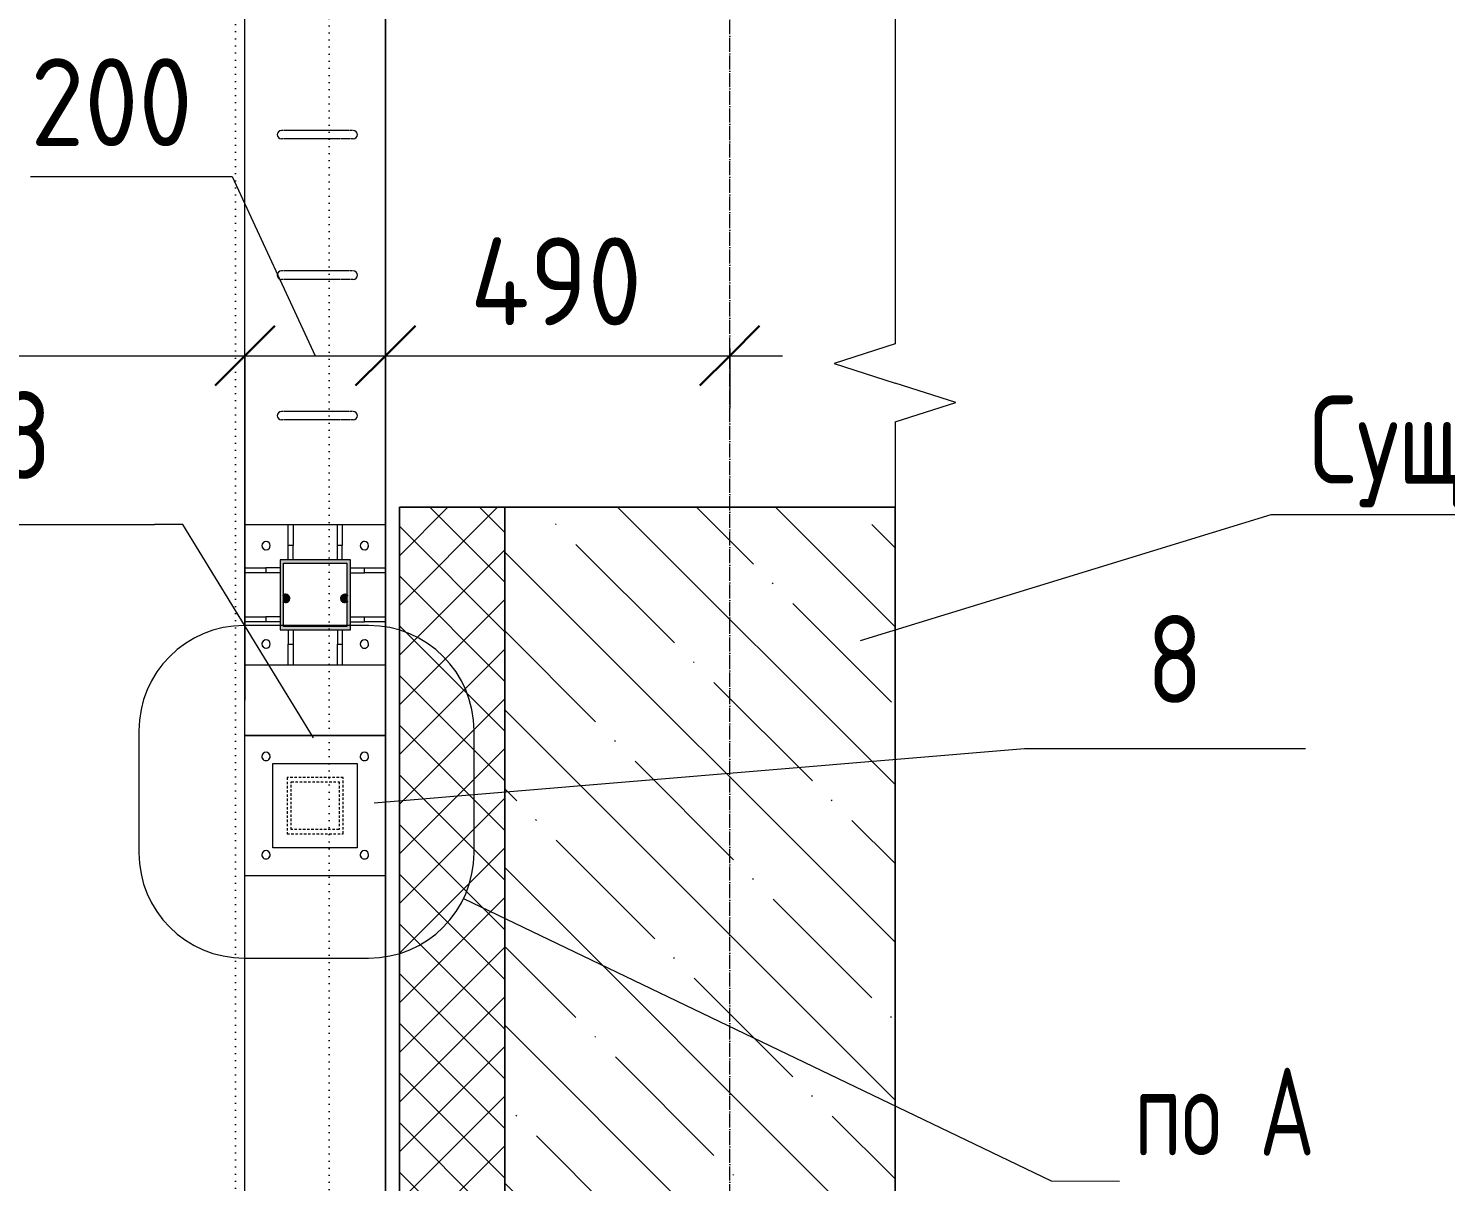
# Model space of a CAD drawing. Header units: millimetres. Extents: x 539 to 32806, y -1166 to 49726.
# Drawn here: x 5002 to 7019, y 45510 to 47151 of the extents above; entities that cross this region are included whole.
import ezdxf

# ---------------------------------------------------------------- set-up
doc = ezdxf.new("R2010")
doc.units = ezdxf.units.MM
for name, pattern in [('01 Штриховая _4 мм_', [6, 3.5, -2.5]), ('02 Штрихпунктирная _20 мм_', [25, 20, -2.5, 0, -2.5]), ('04 Пунктир 10мм', [10, 0, -10])]:
    doc.linetypes.add(name, pattern=pattern)
for name, color, linetype, lineweight in [('AA_Dim', 7, 'Continuous', 9), ('AA_Dim-50', 7, 'Continuous', 9), ('AA_Linii', 7, 'Continuous', 9), ('AA_Oformlenie', 7, 'Continuous', 9), ('AA_Razrez', 7, 'Continuous', 9), ('AA_Vinoska', 7, 'Continuous', 9), ('AF_Balki', 7, 'Continuous', 20), ('AF_Element', 7, 'Continuous', 20), ('AF_Element_Грунт', 253, 'Continuous', 20), ('AF_Stena_Опалубка', 253, 'Continuous', 20), ('Gen_Fragment', 7, 'Continuous', 9), ('KR_Armatura_Tonkie', 7, 'Continuous', 20), ('KR_Colonna_KG', 7, 'Continuous', 20), ('KR_Detal', 7, 'Continuous', 20), ('KR_Fundament', 7, 'Continuous', 20), ('Оси', 7, 'Continuous', 9)]:
    doc.layers.add(name, color=color, linetype=linetype, lineweight=lineweight)
doc.styles.add('GOST Common', font='GOST Common.ttf', dxfattribs={"width": 0.85, "height": 125})
doc.styles.add('ISOCPEUR_1', font='isocpeur.ttf', dxfattribs={"width": 0.9, "height": 125})
doc.styles.add('ISOCPEUR_2', font='isocpeur.ttf', dxfattribs={"width": 0.85, "height": 125})
doc.styles.add('ISOCPEUR_4', font='isocpeur.ttf', dxfattribs={"width": 0.7, "height": 125})
doc.dimstyles.new('00_Точн_3_знака__прозр_', dxfattribs={"dimscale": 304.8, "dimtxt": 124.497647, "dimasz": 0.278871, "dimexe": 0.246063, "dimexo": 0.164042, "dimgap": 0.016404, "dimtad": 1, "dimdec": 3, "dimrnd": 0.001, "dimdsep": 46, "dimtxsty": 'ISOCPEUR_1', "dimblk1": 'OBLIQUE', "dimblk2": 'OBLIQUE', "dimsah": 1, "dimcen": 0.09, "dimdle": 0.246063, "dimazin": 0, "dimtfac": 1, "dimtdec": 4, "dimtix": 1, "dimtmove": 1, "dimatfit": 3, "dimfxl": 1, "dimtvp": 1, "dimtolj": 1, "dimtzin": 0, "dimlwd": 18, "dimlwe": 18, "dimarcsym": 2})
doc.dimstyles.new('00_Точн_3_знака__прозр__1', dxfattribs={"dimscale": 304.8, "dimtxt": 124.497647, "dimasz": 0.278871, "dimexe": 0.246063, "dimexo": 0.164042, "dimgap": 0.016404, "dimtad": 1, "dimdec": 3, "dimrnd": 0.001, "dimdsep": 46, "dimtxsty": 'ISOCPEUR_1', "dimblk1": 'OBLIQUE', "dimblk2": 'OBLIQUE', "dimsah": 1, "dimcen": 0.09, "dimdle": 0.246063, "dimazin": 0, "dimtfac": 1, "dimtdec": 4, "dimtix": 1, "dimtmove": 0, "dimatfit": 3, "dimfxl": 1, "dimtvp": 1, "dimtolj": 1, "dimtzin": 0, "dimlwd": 18, "dimlwe": 18, "dimarcsym": 2})

# ---------------------------------------------------------------- blocks, each defined once
blk = doc.blocks.new('243_Профиль гнутый сварной квадратный _НесКол_2ур_ - 100х5-3712451-Схема расположения стоек и пластин металлического навеса в осях Г_1-Е_1_2_1-3_1')
at = {"layer": 'KR_Colonna_KG', "linetype": '01 Штриховая _4 мм_'}
h = blk.add_hatch(color=256, dxfattribs=at)
h.paths.add_polyline_path([(33.1, -50), (50, -50), (50, 50), (-50, 50), (-50, -50), (-30.8, -50)])
h.paths.add_polyline_path([(-30.8, -45), (-45, -45), (-45, 45), (45, 45), (45, -45), (33.1, -45)])
at = {"layer": 'KR_Colonna_KG', "color": 14}
for p, q in [((-50, 50), (-50, -50)), ((50, 50), (-50, 50)), ((-45, -45), (-45, 45)), ((-45, 45), (45, 45)), ((45, 45), (45, -45)), ((50, -50), (50, 50)), ((-50, -50), (50, -50)), ((45, -45), (-45, -45))]:
    blk.add_line(p, q, dxfattribs=at)
blk = doc.blocks.new('354_Прокат поло__1_2_1-3_10')
at = {"layer": 'AF_Balki'}
for p, q in [((0, -100), (0, 100)), ((0, 100), (200, 100)), ((200, 100), (200, -100)), ((200, -100), (0, -100))]:
    blk.add_line(p, q, dxfattribs=at)
blk = doc.blocks.new('354_Прокат Лист _НесКаркас_РабПлоск_ - 354_Прокат Лист _НесКаркас_РабПлоск_-3897335-Схема расположения стоек и пластин металлического навеса в осях Г_1-Е_1_2_1-3_1')
at = {"layer": 'AF_Balki'}
for p, q in [((3690.1, 46305), (3690.1, 46312)), ((3690.1, 46312), (3710.1, 46312)), ((3690.1, 46305), (3710.1, 46305)), ((3710.1, 46312), (3740.1, 46312)), ((3710.1, 46305), (3710.1, 46312)), ((3740.1, 46305), (3710.1, 46305)), ((3740.1, 46312), (3740.1, 46305))]:
    blk.add_line(p, q, dxfattribs=at)
blk = doc.blocks.new('354_Анкер клиновой _СоедНесК_РабПлоск_ - M12x100_20-3884900-Схема расположения стоек и пластин металлического навеса в осях Г_1-Е_1_2_1-3_1')
at = {"layer": 'KR_Detal'}
for start, end in [(360, 180), (180, 360)]:
    blk.add_arc((0, 0), 6, start, end, dxfattribs=at)
blk = doc.blocks.new('354_Анкер клиновой _СоедНесК_РабПлоск_ - M12x100_20-3884965-Схема расположения стоек и пластин металлического навеса в осях Г_1-Е_1_2_1-3_1')
at = {"layer": 'KR_Detal'}
for start, end in [(0, 180), (180, 360)]:
    blk.add_arc((0, 0), 6, start, end, dxfattribs=at)
blk = doc.blocks.new('354_Анкер клиновой _СоедНесК_РабПлоск_ - M12x100_20-V4-Схема расположения стоек и пластин металлического навеса в осях Г_1-Е_1_2_1-3_1')
at = {"layer": 'KR_Detal'}
for start, end in [(360, 180), (180, 360)]:
    blk.add_arc((0, 0), 6, start, end, dxfattribs=at)
at = {"layer": 'KR_Detal', "color": 250, "linetype": '01 Штриховая _4 мм_', "lineweight": 9}
for start, end in [(147.0031, 152.9997), (147.0031, 152.9997), (87.0059, 93.0026), (87.0059, 93.0026), (27.0088, 33.0054), (27.0088, 33.0054), (207.0003, 212.9969), (207.0003, 212.9969), (250.9052, 255.7743), (250.9052, 255.7743), (326.9946, 332.9912), (326.9946, 332.9912)]:
    blk.add_arc((0, 0), 6, start, end, dxfattribs=at)
blk = doc.blocks.new('354_Анкер клиновой _СоедНесК_РабПлоск_ - M12x100_20-V5-Схема расположения стоек и пластин металлического навеса в осях Г_1-Е_1_2_1-3_1')
at = {"layer": 'KR_Detal'}
for start, end in [(0, 180), (180, 360)]:
    blk.add_arc((0, 0), 6, start, end, dxfattribs=at)
at = {"layer": 'KR_Detal', "color": 250, "linetype": '01 Штриховая _4 мм_', "lineweight": 9}
for start, end in [(164.2232, 166.3886), (164.2232, 166.3886), (147.0031, 152.9997), (147.0031, 152.9997), (104.2257, 109.0948), (104.2257, 109.0948), (27.0088, 33.0054), (27.0088, 33.0054), (207.0003, 212.9969), (207.0003, 212.9969), (266.9974, 272.9941), (266.9974, 272.9941), (284.2181, 286.3779), (284.2181, 286.3779), (326.9946, 332.9912), (326.9946, 332.9912)]:
    blk.add_arc((0, 0), 6, start, end, dxfattribs=at)
blk = doc.blocks.new('Школа429_0_КР_РД_ВходнаяГруппа3_rvt-1-Схема расположения стоек и пластин металлического навеса в осях Г_1-Е_1_2_1-3_1')
at = {"layer": 'AF_Balki', "color": 250, "linetype": '01 Штриховая _4 мм_', "lineweight": 9}
for name, p, rotation in [('354_Прокат поло__1_2_1-3_10', (5510.1, 46345), 180), ('354_Прокат Лист _НесКаркас_РабПлоск_ - 354_Прокат Лист _НесКаркас_РабПлоск_-3897335-Схема расположения стоек и пластин металлического навеса в осях Г_1-Е_1_2_1-3_1', (51683.6, 42704.9), 90), ('354_Прокат Лист _НесКаркас_РабПлоск_ - 354_Прокат Лист _НесКаркас_РабПлоск_-3897335-Схема расположения стоек и пластин металлического навеса в осях Г_1-Е_1_2_1-3_1', (51753.6, 42704.9), 90), ('354_Прокат Лист _НесКаркас_РабПлоск_ - 354_Прокат Лист _НесКаркас_РабПлоск_-3897335-Схема расположения стоек и пластин металлического навеса в осях Г_1-Е_1_2_1-3_1', (9050.1, 92688.5), 180), ('354_Прокат Лист _НесКаркас_РабПлоск_ - 354_Прокат Лист _НесКаркас_РабПлоск_-3897335-Схема расположения стоек и пластин металлического навеса в осях Г_1-Е_1_2_1-3_1', (9050.1, 92618.5), 180), ('354_Прокат Лист _НесКаркас_РабПлоск_ - 354_Прокат Лист _НесКаркас_РабПлоск_-3897335-Схема расположения стоек и пластин металлического навеса в осях Г_1-Е_1_2_1-3_1', (-40933.4, 49985.1), 270), ('354_Прокат Лист _НесКаркас_РабПлоск_ - 354_Прокат Лист _НесКаркас_РабПлоск_-3897335-Схема расположения стоек и пластин металлического навеса в осях Г_1-Е_1_2_1-3_1', (-40863.4, 49985.1), 270)]:
    blk.add_blockref(name, p, dxfattribs=dict(at, rotation=rotation))
for p in [(1770, 71.5), (1770, 1.5)]:
    blk.add_blockref('354_Прокат Лист _НесКаркас_РабПлоск_ - 354_Прокат Лист _НесКаркас_РабПлоск_-3897335-Схема расположения стоек и пластин металлического навеса в осях Г_1-Е_1_2_1-3_1', p, dxfattribs=at)
at = {"layer": 'KR_Colonna_KG', "color": 250, "linetype": '01 Штриховая _4 мм_', "lineweight": 9}
blk.add_blockref('243_Профиль гнутый сварной квадратный _НесКол_2ур_ - 100х5-3712451-Схема расположения стоек и пластин металлического навеса в осях Г_1-Е_1_2_1-3_1', (5410.1, 46345), dxfattribs=at)
at = {"layer": 'KR_Detal', "color": 250, "linetype": '01 Штриховая _4 мм_', "lineweight": 9}
for name, p in [('354_Анкер клиновой _СоедНесК_РабПлоск_ - M12x100_20-3884900-Схема расположения стоек и пластин металлического навеса в осях Г_1-Е_1_2_1-3_1', (5340.1, 46415)), ('354_Анкер клиновой _СоедНесК_РабПлоск_ - M12x100_20-V4-Схема расположения стоек и пластин металлического навеса в осях Г_1-Е_1_2_1-3_1', (5340.1, 46415)), ('354_Анкер клиновой _СоедНесК_РабПлоск_ - M12x100_20-3884965-Схема расположения стоек и пластин металлического навеса в осях Г_1-Е_1_2_1-3_1', (5340.1, 46275)), ('354_Анкер клиновой _СоедНесК_РабПлоск_ - M12x100_20-V5-Схема расположения стоек и пластин металлического навеса в осях Г_1-Е_1_2_1-3_1', (5340.1, 46275))]:
    blk.add_blockref(name, p, dxfattribs=at)
at = {"layer": 'KR_Detal', "color": 250, "linetype": '01 Штриховая _4 мм_', "lineweight": 9, "rotation": 180}
for name, p in [('354_Анкер клиновой _СоедНесК_РабПлоск_ - M12x100_20-3884965-Схема расположения стоек и пластин металлического навеса в осях Г_1-Е_1_2_1-3_1', (5480.1, 46415)), ('354_Анкер клиновой _СоедНесК_РабПлоск_ - M12x100_20-V5-Схема расположения стоек и пластин металлического навеса в осях Г_1-Е_1_2_1-3_1', (5480.1, 46415)), ('354_Анкер клиновой _СоедНесК_РабПлоск_ - M12x100_20-3884900-Схема расположения стоек и пластин металлического навеса в осях Г_1-Е_1_2_1-3_1', (5480.1, 46275)), ('354_Анкер клиновой _СоедНесК_РабПлоск_ - M12x100_20-V4-Схема расположения стоек и пластин металлического навеса в осях Г_1-Е_1_2_1-3_1', (5480.1, 46275))]:
    blk.add_blockref(name, p, dxfattribs=at)
blk = doc.blocks.new('354_Прокат поло__1_2_1-3_11')
at = {"layer": 'AF_Balki'}
for p, q in [((0, -100), (0, 100)), ((0, 100), (200, 100)), ((200, 100), (200, -100)), ((200, -100), (0, -100))]:
    blk.add_line(p, q, dxfattribs=at)
blk = doc.blocks.new('грунт2 - грунт1-3847967-Схема расположения стоек и пластин металлического навеса в осях Г_1-Е_1_2_1-3_1')
at = {"layer": 'AF_Element'}
blk.add_line((5510.1, 43315), (5510.1, 48125), dxfattribs=at)
blk = doc.blocks.new('354_Прокат поло__1_2_1-3_12')
at = {"layer": 'AF_Balki'}
for p, q in [((0, -60), (0, 60)), ((0, 60), (120, 60)), ((120, 60), (120, -60)), ((120, -60), (0, -60))]:
    blk.add_line(p, q, dxfattribs=at)
blk = doc.blocks.new('354_Анкер клиновой _СоедНесК_РабПлоск_ - M12x120_20-V6-Схема расположения стоек и пластин металлического навеса в осях Г_1-Е_1_2_1-3_1')
at = {"layer": 'KR_Detal'}
for start, end in [(360, 180), (180, 360)]:
    blk.add_arc((0, 0), 6, start, end, dxfattribs=at)
at = {"layer": 'KR_Detal', "linetype": '01 Штриховая _4 мм_', "lineweight": 9}
for start, end in [(147.0031, 152.9997), (87.0059, 93.0026), (27.0088, 33.0054), (207.0003, 212.9969), (250.9052, 255.7743), (326.9946, 332.9912)]:
    blk.add_arc((0, 0), 6, start, end, dxfattribs=at)
blk = doc.blocks.new('243_Профиль гнутый сварной квадратный _НесКол_2ур_ - 80х6-4232277-Схема расположения стоек и пластин металлического навеса в осях Г_1-Е_1_2_1-3_1')
at = {"layer": 'KR_Colonna_KG', "linetype": '01 Штриховая _4 мм_'}
for p, q in [((-40, 40), (-40, -40)), ((40, 40), (-40, 40)), ((-34, -34), (-34, 34)), ((-34, 34), (34, 34)), ((34, 34), (34, -34)), ((40, -40), (40, 40)), ((-40, -40), (40, -40)), ((34, -34), (-34, -34))]:
    blk.add_line(p, q, dxfattribs=at)
blk = doc.blocks.new('011_Прямоугольник обрыва _ЭлУзла_ - 011_Прямоугольник обрыва _ЭлУзла_-3732710-Схема расположения стоек и пластин металлического навеса в осях Г_1-Е_1_2_1-3_1')
at = {"layer": 'AA_Oformlenie'}
for p, q in [((3433.1, 0), (3433.1, -1769.8)), ((3433.1, -1881.1), (3433.1, -5422))]:
    blk.add_line(p, q, dxfattribs=at)
blk = doc.blocks.new('010_Текст с выноской - Текст 2 строки-3704550-Схема расположения стоек и пластин металлического навеса в осях Г_1-Е_1_2_1-3_1')
at = {"layer": 'AA_Vinoska'}
blk.add_line((-20, 0), (20, 0), dxfattribs=at)
blk = doc.blocks.new('DIMBLOCK14-Схема расположения стоек и пластин металлического навеса в осях Г_1-Е_1_2_1-3_1')
at = {"layer": 'AA_Dim-50', "lineweight": 18}
for p, q in [((3985.1, 46195), (3985.1, 46760.4)), ((5310.1, 46195), (5310.1, 46760.4)), ((3985.1, 46685.4), (5310.1, 46685.4)), ((3985.1, 46685.4), (3985.1, 46195)), ((5310.1, 46685.4), (5310.1, 46195))]:
    blk.add_line(p, q, dxfattribs=at)
at = {"layer": 'AA_Dim-50', "lineweight": 30}
for p, q in [((3985.1, 46685.4), (4027.6, 46727.9)), ((5310.1, 46685.4), (5352.6, 46727.9)), ((3985.1, 46685.4), (3942.6, 46642.9)), ((5310.1, 46685.4), (5267.6, 46642.9))]:
    blk.add_line(p, q, dxfattribs=at)
at = {"layer": 'AA_Dim-50', "color": 0, "lineweight": 18, "insert": (4500.3, 46853.7), "char_height": 125, "width": 353.382, "attachment_point": 1, "line_spacing_factor": 1.149209, "style": 'ISOCPEUR_1'}
blk.add_mtext('1325', dxfattribs=at)
blk = doc.blocks.new('_Oblique')
at = {"color": 0, "linetype": 'ByBlock', "lineweight": -2}
blk.add_line((-0.5, -0.5), (0.5, 0.5), dxfattribs=at)
blk = doc.blocks.new('DIMBLOCK15-Схема расположения стоек и пластин металлического навеса в осях Г_1-Е_1_2_1-3_1')
at = {"layer": 'AA_Dim-50', "lineweight": 18}
for p, q in [((5004.7, 46940.4), (5291.7, 46940.4)), ((5291.7, 46940.4), (5410.1, 46685.4)), ((5310.1, 46195), (5310.1, 46760.4)), ((5510.1, 46195), (5510.1, 46760.4)), ((5310.1, 46685.4), (5510.1, 46685.4)), ((5310.1, 46685.4), (5310.1, 46195)), ((5510.1, 46685.4), (5510.1, 46195))]:
    blk.add_line(p, q, dxfattribs=at)
at = {"layer": 'AA_Dim-50', "lineweight": 30}
for p, q in [((5310.1, 46685.4), (5352.6, 46727.9)), ((5510.1, 46685.4), (5552.6, 46727.9)), ((5310.1, 46685.4), (5267.6, 46642.9)), ((5510.1, 46685.4), (5467.6, 46642.9))]:
    blk.add_line(p, q, dxfattribs=at)
at = {"layer": 'AA_Dim-50', "color": 0, "lineweight": 18, "insert": (5004.7, 47108.7), "char_height": 125, "width": 284.429, "attachment_point": 1, "line_spacing_factor": 1.149209, "style": 'ISOCPEUR_1'}
blk.add_mtext('200', dxfattribs=at)
blk = doc.blocks.new('DIMBLOCK16-Схема расположения стоек и пластин металлического навеса в осях Г_1-Е_1_2_1-3_1')
at = {"layer": 'AA_Dim-50', "lineweight": 18}
for p, q in [((5510.1, 46195), (5510.1, 46760.4)), ((6000.1, 46695.5), (6000.1, 46610.4)), ((6000.1, 46685.4), (6000.1, 46695.5)), ((5510.1, 46685.4), (6075.1, 46685.4)), ((5510.1, 46685.4), (5510.1, 46195))]:
    blk.add_line(p, q, dxfattribs=at)
at = {"layer": 'AA_Dim-50', "lineweight": 30}
for p, q in [((5510.1, 46685.4), (5552.6, 46727.9)), ((6000.1, 46685.4), (6042.6, 46727.9)), ((5510.1, 46685.4), (5467.6, 46642.9)), ((6000.1, 46685.4), (5957.6, 46642.9))]:
    blk.add_line(p, q, dxfattribs=at)
at = {"layer": 'AA_Dim-50', "color": 0, "lineweight": 18, "insert": (5630.6, 46853.7), "char_height": 125, "width": 298.794, "attachment_point": 1, "line_spacing_factor": 1.149209, "style": 'ISOCPEUR_1'}
blk.add_mtext('490', dxfattribs=at)
blk = doc.blocks.new('043_М_Балки_Полка - Позиция_дп8-4164522-Схема расположения стоек и пластин металлического навеса в осях Г_1-Е_1_2_1-3_1')
at = {"layer": 'AA_Vinoska'}
blk.add_line((-4, 0), (4, 0), dxfattribs=at)

msp = doc.modelspace()

# ---------------------------------------------------------------- hatches: boundary and pattern name
at = {"layer": 'AA_Oformlenie'}
h = msp.add_hatch(dxfattribs=at)
h.set_pattern_fill('FP_1', color=250, style=0, pattern_type=2)
h.set_pattern_definition([(45, (0, 0), (-35.35534, 35.35534), []), (135, (0, 0), (-35.35534, -35.35534), [])])
h.paths.add_polyline_path([(5529.8792, 41167.8759), (5679.8788, 41167.8759), (5679.8788, 42511.6354), (5529.8792, 42511.6354), (5529.8792, 42004.2248)])
h.paths.add_polyline_path([(5589.3663, 44275), (5679.8788, 44275), (5679.8788, 46469.7099), (5529.8792, 46469.7099), (5529.8792, 44275)])
h.paths.add_polyline_path([(5529.8789, 48169.7099), (5679.8788, 48169.71), (5679.8789, 48472.299), (5529.8789, 48472.299), (5529.8789, 48229.9246)])
h = msp.add_hatch(dxfattribs=at)
h.set_pattern_fill('FP_2', color=250, style=0, pattern_type=2)
h.set_pattern_definition([(135, (0, 0), (-112.2532, -112.2532), []), (135, (112.25, 0), (-112.2532, -112.2532), [198.438, -39.688, 1.676, -38.011])])
h.paths.add_polyline_path([(5679.8788, 41167.8759), (6235.2423, 41167.8759), (6235.2423, 42511.6354), (5679.8788, 42511.6354), (5679.8788, 41723.2394)])
h.paths.add_polyline_path([(6235.2423, 44275), (6235.2423, 46469.7099), (5679.8788, 46469.7099), (5679.8788, 44275)])
h.paths.add_polyline_path([(6235.2423, 48169.71), (6235.2423, 48472.299), (5679.8788, 48472.299), (5679.8788, 48169.71), (5932.6533, 48169.71)])
at = {"layer": 'KR_Armatura_Tonkie'}
h = msp.add_hatch(color=256, dxfattribs=at)
edge = h.paths.add_edge_path()
edge.add_arc((5368.0616, 46339.84), 6, 90, 135)
edge.add_line((5363.819, 46344.0827), (5368.0616, 46339.84))
edge.add_line((5368.0616, 46339.84), (5368.0616, 46345.84))
h = msp.add_hatch(color=256, dxfattribs=at)
edge = h.paths.add_edge_path()
edge.add_arc((5368.0616, 46339.84), 6, 225, 450)
edge.add_line((5368.0616, 46345.84), (5368.0616, 46339.84))
edge.add_line((5368.0616, 46339.84), (5363.819, 46335.5974))
for points in [[(5368.0616, 46333.84), (5374.0616, 46339.84), (5368.0616, 46345.84), (5365.0616, 46342.84), (5365.0616, 46336.84)], [(5452.0616, 46333.84), (5455.0616, 46336.84), (5455.0616, 46342.84), (5452.0616, 46345.84), (5446.0616, 46339.84)]]:
    msp.add_hatch(color=256, dxfattribs=at).paths.add_polyline_path(points)
h = msp.add_hatch(color=256, dxfattribs=at)
edge = h.paths.add_edge_path()
edge.add_arc((5452.0616, 46339.84), 6, 90, 315)
edge.add_line((5456.3042, 46335.5974), (5452.0616, 46339.84))
edge.add_line((5452.0616, 46339.84), (5452.0616, 46345.84))
h = msp.add_hatch(color=256, dxfattribs=at)
edge = h.paths.add_edge_path()
edge.add_arc((5452.0616, 46339.84), 6, 45, 90)
edge.add_line((5452.0616, 46345.84), (5452.0616, 46339.84))
edge.add_line((5452.0616, 46339.84), (5456.3042, 46344.0827))

# ---------------------------------------------------------------- linework, layer by layer
at = {"layer": 'AA_Linii'}
for p, q in [((5529.8788, 44275), (5529.8788, 46469.7099)), ((5529.8788, 46469.7099), (5679.8788, 46469.7099)), ((5679.8788, 46469.7099), (5529.8792, 46469.7099)), ((5529.8792, 46469.7099), (5529.8792, 44275)), ((5679.8788, 44275), (5679.8788, 46469.7099)), ((6235.2423, 46469.7099), (5679.8788, 46469.7099)), ((5679.8788, 46469.7099), (5679.8788, 44275)), ((5679.8788, 41167.8759), (5679.8788, 46469.7099)), ((5679.8788, 46469.7099), (6235.2423, 46469.7099)), ((6235.2423, 44275), (6235.2423, 46469.7099))]:
    msp.add_line(p, q, dxfattribs=at)
at = {"layer": 'AA_Razrez', "linetype": '04 Пунктир 10мм'}
for p, q in [((5430.0206, 40317.3796), (5430.0206, 48967.2453)), ((5296.7031, 38864.6066), (5296.7031, 48480.0291))]:
    msp.add_line(p, q, dxfattribs=at)
at = {"layer": 'AA_Vinoska'}
for p, q in [((6235.2423, 46702.5019), (6148.5922, 46674.3476)), ((6148.5922, 46674.3476), (6235.2423, 46646.1932)), ((6321.8449, 46618.6932), (6235.2423, 46646.1932)), ((6235.2423, 46591.1932), (6321.8449, 46618.6932)), ((6186.3121, 46280.033), (6770.3382, 46459.3548)), ((5221.7099, 46444.8967), (5181.4727, 46444.8967)), ((5407.4196, 46141.5707), (5221.7099, 46444.8967)), ((5494.0842, 46048.7456), (6419.538, 46126.1246))]:
    msp.add_line(p, q, dxfattribs=at)
at = {"layer": 'AF_Stena_Опалубка'}
for p, q in [((5310.0616, 46145), (5310.0616, 47774.9997)), ((5510.0616, 47774.9997), (5510.0616, 46145)), ((5510.0616, 46145), (5310.0616, 46145)), ((5310.0616, 43064.9999), (5310.0616, 46145)), ((5510.0616, 46145), (5310.0616, 46145)), ((5510.0616, 46145), (5510.0616, 43064.9999))]:
    msp.add_line(p, q, dxfattribs=at)
at = {"layer": 'Gen_Fragment'}
for p, q in [((5486.1521, 46301.3274), (5309.1875, 46301.3274)), ((5159.1875, 46151.3274), (5159.1875, 45977.9222)), ((5636.1521, 45977.9222), (5636.1521, 46151.3274)), ((5621.3476, 45912.9438), (6457.6324, 45511.004)), ((5309.1875, 45827.9222), (5486.1521, 45827.9222)), ((6457.6324, 45511.004), (6554.9334, 45510.2826))]:
    msp.add_line(p, q, dxfattribs=at)
for centre, start, end in [((5309.1875, 46151.3274), 90, 180), ((5486.1521, 46151.3274), 0, 90), ((5309.1875, 45977.9222), 180, 270), ((5486.1521, 45977.9222), 270, 0)]:
    msp.add_arc(centre, 150, start, end, dxfattribs=at)
at = {"layer": 'KR_Armatura_Tonkie'}
for p, q in [((5364.3756, 47006), (5362.1471, 47006)), ((5366.9351, 47006), (5365.4402, 47006)), ((5398.1471, 47006), (5366.9702, 47006)), ((5428.0616, 47006), (5398.1471, 47006)), ((5453.5175, 47006), (5428.0616, 47006)), ((5457.9945, 47006), (5441.8382, 47006)), ((5462.8349, 47006), (5459.0925, 47006)), ((5464.0616, 47006), (5463.8168, 47006)), ((5364.3756, 46994), (5362.1471, 46994)), ((5366.9351, 46994), (5365.4402, 46994)), ((5398.1471, 46994), (5366.9702, 46994)), ((5428.0616, 46994), (5398.1471, 46994)), ((5446.0616, 46994), (5428.0616, 46994)), ((5457.9945, 46994), (5446.8301, 46994)), ((5459.2385, 46994), (5458.3407, 46994)), ((5464.0616, 46994), (5460.2414, 46994)), ((5364.3756, 46806), (5362.1471, 46806)), ((5366.9351, 46806), (5365.4402, 46806)), ((5398.1471, 46806), (5366.9702, 46806)), ((5428.0616, 46806), (5398.1471, 46806)), ((5453.5175, 46806), (5428.0616, 46806)), ((5457.9945, 46806), (5441.8382, 46806)), ((5462.8349, 46806), (5459.0925, 46806)), ((5464.0616, 46806), (5463.8168, 46806)), ((5364.3756, 46794), (5362.1471, 46794)), ((5366.9351, 46794), (5365.4402, 46794)), ((5398.1471, 46794), (5366.9702, 46794)), ((5428.0616, 46794), (5398.1471, 46794)), ((5446.0616, 46794), (5428.0616, 46794)), ((5457.9945, 46794), (5446.8301, 46794)), ((5459.2385, 46794), (5458.3407, 46794)), ((5464.0616, 46794), (5460.2414, 46794)), ((5364.3756, 46606), (5362.1471, 46606)), ((5366.9351, 46606), (5365.4402, 46606)), ((5398.1471, 46606), (5366.9702, 46606)), ((5428.0616, 46606), (5398.1471, 46606)), ((5453.5175, 46606), (5428.0616, 46606)), ((5457.9945, 46606), (5441.8382, 46606)), ((5462.8349, 46606), (5459.0925, 46606)), ((5464.0616, 46606), (5463.8168, 46606)), ((5364.3756, 46594), (5362.1471, 46594)), ((5366.9351, 46594), (5365.4402, 46594)), ((5398.1471, 46594), (5366.9702, 46594)), ((5428.0616, 46594), (5398.1471, 46594)), ((5446.0616, 46594), (5428.0616, 46594)), ((5457.9945, 46594), (5446.8301, 46594)), ((5459.2385, 46594), (5458.3407, 46594)), ((5464.0616, 46594), (5460.2414, 46594)), ((5363.819, 46344.0827), (5368.0616, 46339.84)), ((5368.0616, 46339.84), (5363.819, 46335.5974)), ((5368.0616, 46345.84), (5365.0616, 46342.84)), ((5365.0616, 46342.84), (5365.0616, 46336.84)), ((5365.0616, 46336.84), (5368.0616, 46333.84)), ((5374.0616, 46339.84), (5368.0616, 46345.84)), ((5368.0616, 46339.84), (5368.0616, 46345.84)), ((5368.0616, 46345.84), (5368.0616, 46339.84)), ((5368.0616, 46333.84), (5374.0616, 46339.84)), ((5452.0616, 46345.84), (5446.0616, 46339.84)), ((5446.0616, 46339.84), (5452.0616, 46333.84)), ((5455.0616, 46342.84), (5452.0616, 46345.84)), ((5452.0616, 46339.84), (5452.0616, 46345.84)), ((5452.0616, 46345.84), (5452.0616, 46339.84)), ((5452.0616, 46339.84), (5456.3042, 46344.0827)), ((5456.3042, 46335.5974), (5452.0616, 46339.84)), ((5452.0616, 46333.84), (5455.0616, 46336.84)), ((5455.0616, 46336.84), (5455.0616, 46342.84))]:
    msp.add_line(p, q, dxfattribs=at)
for centre, start, end in [((5362.1471, 47000), 90, 270), ((5464.0616, 47000), 270, 90), ((5464.0616, 47000), 270, 90), ((5362.1471, 46800), 90, 270), ((5464.0616, 46800), 270, 90), ((5464.0616, 46800), 270, 90), ((5362.1471, 46600), 90, 270), ((5464.0616, 46600), 270, 90), ((5464.0616, 46600), 270, 90), ((5368.0616, 46339.84), 90, 135), ((5368.0616, 46339.84), 225, 90), ((5452.0616, 46339.84), 90, 315), ((5452.0616, 46339.84), 45, 90)]:
    msp.add_arc(centre, 6, start, end, dxfattribs=at)
at = {"layer": 'KR_Fundament'}
msp.add_line((5510.0616, 41365.0004), (5510.0616, 48024.9997), dxfattribs=at)
at = {"layer": 'Оси', "linetype": '02 Штрихпунктирная _20 мм_'}
msp.add_line((6000.0616, 41144.0677), (6000.0616, 49067.1614), dxfattribs=at)

# ---------------------------------------------------------------- block references
at = {"lineweight": 5}
msp.add_blockref('Школа429_0_КР_РД_ВходнаяГруппа3_rvt-1-Схема расположения стоек и пластин металлического навеса в осях Г_1-Е_1_2_1-3_1', (0, 0), dxfattribs=at)
at = {"layer": 'AA_Oformlenie'}
msp.add_blockref('011_Прямоугольник обрыва _ЭлУзла_ - 011_Прямоугольник обрыва _ЭлУзла_-3732710-Схема расположения стоек и пластин металлического навеса в осях Г_1-Е_1_2_1-3_1', (2802.1415, 48472.299), dxfattribs=at)
at = {"layer": 'AA_Vinoska'}
for name, p, xscale, yscale, zscale in [('010_Текст с выноской - Текст 2 строки-3704550-Схема расположения стоек и пластин металлического навеса в осях Г_1-Е_1_2_1-3_1', (7770.3382, 46459.3548), 50, 50, 50), ('043_М_Балки_Полка - Позиция_дп8-4164522-Схема расположения стоек и пластин металлического навеса в осях Г_1-Е_1_2_1-3_1', (4981.4727, 46444.8967), 49.99999999999998, 49.99999999999998, 49.99999999999998), ('043_М_Балки_Полка - Позиция_дп8-4164522-Схема расположения стоек и пластин металлического навеса в осях Г_1-Е_1_2_1-3_1', (6619.538, 46126.1246), 49.99999999999998, 49.99999999999998, 49.99999999999998)]:
    msp.add_blockref(name, p, dxfattribs=dict(at, xscale=xscale, yscale=yscale, zscale=zscale))
at = {"layer": 'AF_Balki'}
for name, p in [('354_Прокат поло__1_2_1-3_11', (5310.0616, 46045)), ('354_Прокат поло__1_2_1-3_12', (5349.6348, 46045))]:
    msp.add_blockref(name, p, dxfattribs=at)
at = {"layer": 'AF_Element_Грунт'}
msp.add_blockref('грунт2 - грунт1-3847967-Схема расположения стоек и пластин металлического навеса в осях Г_1-Е_1_2_1-3_1', (0, 0), dxfattribs=at)
at = {"layer": 'KR_Colonna_KG', "linetype": '01 Штриховая _4 мм_'}
msp.add_blockref('243_Профиль гнутый сварной квадратный _НесКол_2ур_ - 80х6-4232277-Схема расположения стоек и пластин металлического навеса в осях Г_1-Е_1_2_1-3_1', (5410.0616, 46045), dxfattribs=at)
at = {"layer": 'KR_Detal', "linetype": '01 Штриховая _4 мм_', "lineweight": 9, "rotation": 180}
for p in [(5340.0616, 46115), (5480.0616, 46115), (5340.0616, 45975), (5480.0616, 45975)]:
    msp.add_blockref('354_Анкер клиновой _СоедНесК_РабПлоск_ - M12x120_20-V6-Схема расположения стоек и пластин металлического навеса в осях Г_1-Е_1_2_1-3_1', p, dxfattribs=at)

# ---------------------------------------------------------------- texts
at = {"layer": 'AA_Vinoska', "char_height": 125, "attachment_point": 1}
for s, insert, width, style in [('\\fISOCPEUR|b0|i0|c204|p34|;\\W.85;8', (4955.2279, 46634.7653), 91.993641, 'ISOCPEUR_2'), ('Существующие', (6824.9398, 46628.47), 1209.546016, 'GOST Common'), ('\\fISOCPEUR|b0|i0|c204|p34|;\\W.85;8', (6593.2932, 46315.9933), 91.993641, 'ISOCPEUR_2')]:
    msp.add_mtext(s, dxfattribs=dict(at, insert=insert, width=width, style=style))
at = {"layer": 'Gen_Fragment', "char_height": 125, "attachment_point": 1, "style": 'ISOCPEUR_4'}
for s, insert, width in [('\\fISOCPEUR|b0|i0|c204|p34|;\\W.7; ', (6700.6578, 45671.9104), 64.535844), ('\\fISOCPEUR|b0|i0|c204|p34|;\\W.7;А', (6753.9051, 45671.9104), 95.400812), ('по', (6575.6421, 45671.9104), 151.518937)]:
    msp.add_mtext(s, dxfattribs=dict(at, insert=insert, width=width))

# ---------------------------------------------------------------- dimensions: what is measured, and where the dimension line sits
at = {"layer": 'AA_Dim', "lineweight": 18}
dim = msp.add_linear_dim(base=(5510.0616, 46685.3642), p1=(5310.0616, 46145), p2=(5510.0616, 46145), dimstyle='00_Точн_3_знака__прозр_', override={"dimpost": '<>', "dimfxl": 200}, dxfattribs=at)
dim.commit()
dim.dimension.update_dxf_attribs({"geometry": 'DIMBLOCK15-Схема расположения стоек и пластин металлического навеса в осях Г_1-Е_1_2_1-3_1', "text_midpoint": (5146.889, 47025.3379), "dimtype": 160})
for base, p1, p2, override, picture, middle in [((5310.0616, 46685.3642), (3985.0619, 46145), (5310.0616, 46145), {"dimpost": '<>', "dimfxl": 1324.999711}, 'DIMBLOCK14-Схема расположения стоек и пластин металлического навеса в осях Г_1-Е_1_2_1-3_1', (4647.5618, 46752.8642)), ((6000.0616, 46685.3642), (5510.0616, 46145), (6000.0616, 46745.4683), {"dimpost": '<>', "dimfxl": 775.02399}, 'DIMBLOCK16-Схема расположения стоек и пластин металлического навеса в осях Г_1-Е_1_2_1-3_1', (5755.0616, 46752.8642))]:
    dim = msp.add_linear_dim(base=base, p1=p1, p2=p2, dimstyle='00_Точн_3_знака__прозр__1', override=override, dxfattribs=at)
    dim.commit()
    dim.dimension.update_dxf_attribs({"geometry": picture, "text_midpoint": middle})

doc.saveas('drawing.dxf')
